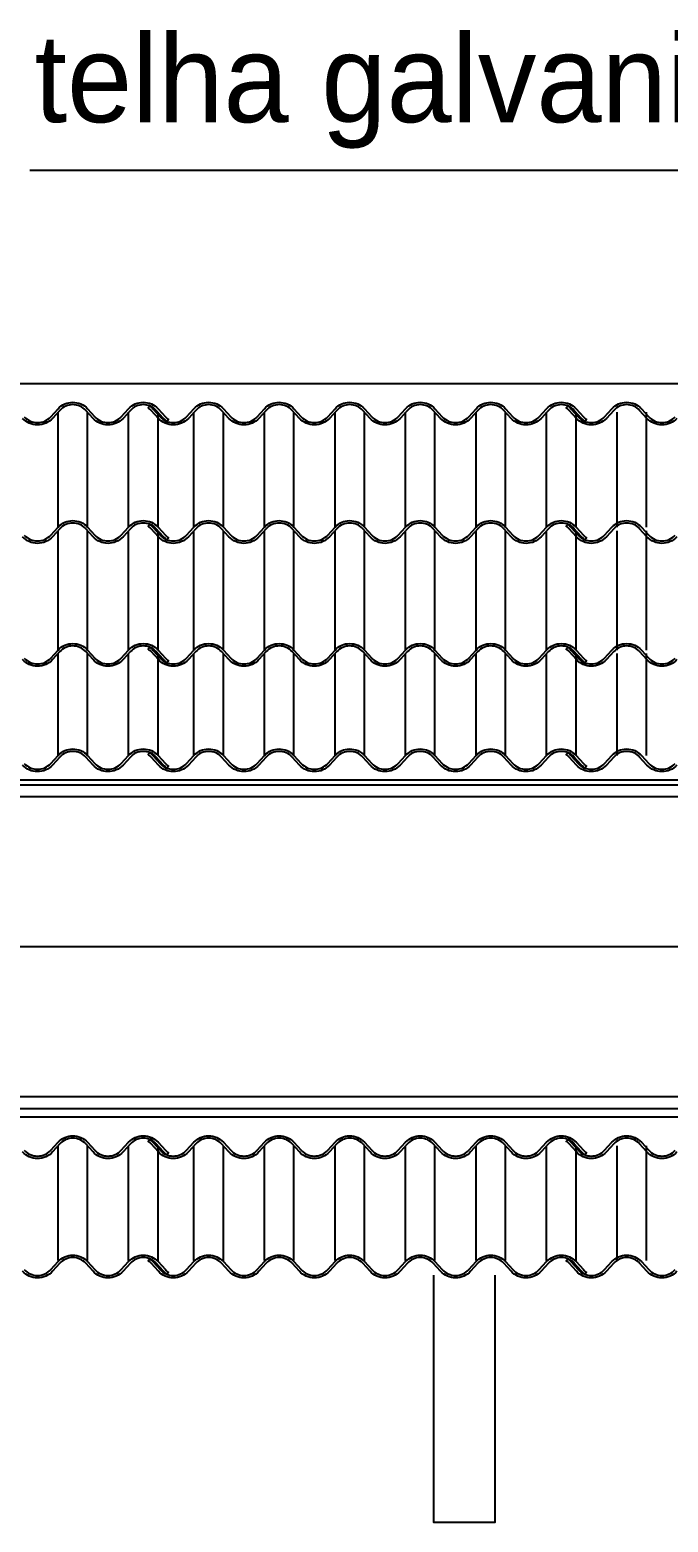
# Model space of a CAD drawing. Extents: x 2282.8 to 2294.5, y 7376.4 to 7380.1.
# Drawn here: x 2284.716 to 2286.317, y 7376.395 to 7380.14 of the extents above; entities that cross this region are included whole.
import ezdxf

# ---------------------------------------------------------------- set-up
doc = ezdxf.new("R2010")
doc.units = 0
doc.header["$MEASUREMENT"] = 0
for name, color, linetype in [('fina', 1, 'CONTINUOUS'), ('média', 2, 'CONTINUOUS'), ('telhas', 1, 'CONTINUOUS')]:
    doc.layers.add(name, color=color, linetype=linetype)
doc.styles.get("Standard").update_dxf_attribs({"font": 'stylu.ttf'})

msp = doc.modelspace()

# ---------------------------------------------------------------- linework, layer by layer
at = {"layer": 'fina'}
for p, q in [((2284.7158, 7379.7884), (2289.0597, 7379.7884)), ((2294.4794, 7379.252), (2282.9186, 7379.252)), ((2294.4794, 7378.257), (2282.9186, 7378.257)), ((2288.5486, 7377.8392), (2283.0486, 7377.8392)), ((2294.4794, 7377.4111), (2282.9186, 7377.4111)), ((2294.4794, 7377.4111), (2282.9186, 7377.4111))]:
    msp.add_line(p, q, dxfattribs=at)
msp.add_lwpolyline([(2288.5486, 7378.215), (2283.0486, 7378.215), (2283.0486, 7377.4634), (2288.5486, 7377.4634)], close=True, dxfattribs=at)
at = {"layer": 'fina', "color": 2}
msp.add_lwpolyline([(2285.7286, 7377.0151), (2285.7286, 7376.395), (2285.8831, 7376.395), (2285.8831, 7377.0151)], dxfattribs=at)
at = {"layer": 'média'}
msp.add_lwpolyline([(2288.5786, 7378.245), (2283.0186, 7378.245), (2283.0186, 7377.4334), (2288.5786, 7377.4334)], close=True, dxfattribs=at)
at = {"layer": 'telhas'}
for p, q in [((2284.7866, 7378.8922), (2284.7866, 7379.1805)), ((2284.8604, 7378.8922), (2284.8604, 7379.1805)), ((2284.9636, 7378.8922), (2284.9636, 7379.1805)), ((2285.0374, 7378.8922), (2285.0374, 7379.1805)), ((2285.1274, 7378.8922), (2285.1274, 7379.1805)), ((2285.2012, 7378.8922), (2285.2012, 7379.1805)), ((2285.3044, 7378.8922), (2285.3044, 7379.1805)), ((2285.3782, 7378.8922), (2285.3782, 7379.1805)), ((2285.4814, 7378.8922), (2285.4814, 7379.1805)), ((2285.5552, 7378.8922), (2285.5552, 7379.1805)), ((2285.6584, 7378.8922), (2285.6584, 7379.1805)), ((2285.7322, 7378.8922), (2285.7322, 7379.1805)), ((2285.8354, 7378.8922), (2285.8354, 7379.1805)), ((2285.9092, 7378.8922), (2285.9092, 7379.1805)), ((2286.0124, 7378.8922), (2286.0124, 7379.1805)), ((2286.0862, 7378.8922), (2286.0862, 7379.1805)), ((2286.1894, 7378.8922), (2286.1894, 7379.1805)), ((2286.2632, 7378.8922), (2286.2632, 7379.1805)), ((2284.7866, 7378.5837), (2284.7866, 7378.8833)), ((2284.8604, 7378.5837), (2284.8604, 7378.8833)), ((2284.9636, 7378.5837), (2284.9636, 7378.8833)), ((2285.0374, 7378.5837), (2285.0374, 7378.8833)), ((2285.1274, 7378.5837), (2285.1274, 7378.8833)), ((2285.2012, 7378.5837), (2285.2012, 7378.8833)), ((2285.3044, 7378.5837), (2285.3044, 7378.8833)), ((2285.3782, 7378.5837), (2285.3782, 7378.8833)), ((2285.4814, 7378.5837), (2285.4814, 7378.8833)), ((2285.5552, 7378.5837), (2285.5552, 7378.8833)), ((2285.6584, 7378.5837), (2285.6584, 7378.8833)), ((2285.7322, 7378.5837), (2285.7322, 7378.8833)), ((2285.8354, 7378.5837), (2285.8354, 7378.8833)), ((2285.9092, 7378.5837), (2285.9092, 7378.8833)), ((2286.0124, 7378.5837), (2286.0124, 7378.8833)), ((2286.0862, 7378.5837), (2286.0862, 7378.8833)), ((2286.1894, 7378.5837), (2286.1894, 7378.8833)), ((2286.2632, 7378.5837), (2286.2632, 7378.8833)), ((2284.7866, 7378.3192), (2284.7866, 7378.5748)), ((2284.8604, 7378.3192), (2284.8604, 7378.5748)), ((2284.9636, 7378.3192), (2284.9636, 7378.5748)), ((2285.0374, 7378.3192), (2285.0374, 7378.5748)), ((2285.1274, 7378.3192), (2285.1274, 7378.5748)), ((2285.2012, 7378.3192), (2285.2012, 7378.5748)), ((2285.3044, 7378.3192), (2285.3044, 7378.5748)), ((2285.3782, 7378.3192), (2285.3782, 7378.5748)), ((2285.4814, 7378.3192), (2285.4814, 7378.5748)), ((2285.5552, 7378.3192), (2285.5552, 7378.5748)), ((2285.6584, 7378.3192), (2285.6584, 7378.5748)), ((2285.7322, 7378.3192), (2285.7322, 7378.5748)), ((2285.8354, 7378.3192), (2285.8354, 7378.5748)), ((2285.9092, 7378.3192), (2285.9092, 7378.5748)), ((2286.0124, 7378.3192), (2286.0124, 7378.5748)), ((2286.0862, 7378.3192), (2286.0862, 7378.5748)), ((2286.1894, 7378.3192), (2286.1894, 7378.5748)), ((2286.2632, 7378.3192), (2286.2632, 7378.5748)), ((2284.7866, 7377.0513), (2284.7866, 7377.3396)), ((2284.8604, 7377.0513), (2284.8604, 7377.3396)), ((2284.9636, 7377.0513), (2284.9636, 7377.3396)), ((2285.0374, 7377.0513), (2285.0374, 7377.3396)), ((2285.1274, 7377.0513), (2285.1274, 7377.3396)), ((2285.2012, 7377.0513), (2285.2012, 7377.3396)), ((2285.3044, 7377.0513), (2285.3044, 7377.3396)), ((2285.3782, 7377.0513), (2285.3782, 7377.3396)), ((2285.4814, 7377.0513), (2285.4814, 7377.3396)), ((2285.5552, 7377.0513), (2285.5552, 7377.3396)), ((2285.6584, 7377.0513), (2285.6584, 7377.3396)), ((2285.7322, 7377.0513), (2285.7322, 7377.3396)), ((2285.8354, 7377.0513), (2285.8354, 7377.3396)), ((2285.9092, 7377.0513), (2285.9092, 7377.3396)), ((2286.0124, 7377.0513), (2286.0124, 7377.3396)), ((2286.0862, 7377.0513), (2286.0862, 7377.3396)), ((2286.1894, 7377.0513), (2286.1894, 7377.3396)), ((2286.2632, 7377.0513), (2286.2632, 7377.3396))]:
    msp.add_line(p, q, dxfattribs=at)
for points in [[(2284.7018, 7379.1692, 0.210516), (2284.735, 7379.1546, 0.210516), (2284.7682, 7379.1692), (2284.7866, 7379.1894, -0.210516), (2284.8235, 7379.2056, -0.210516), (2284.8604, 7379.1894), (2284.8788, 7379.1692, 0.210516), (2284.912, 7379.1546, 0.210516), (2284.9452, 7379.1692), (2284.9636, 7379.1894, -0.210516), (2285.0005, 7379.2056, -0.210516), (2285.0374, 7379.1894), (2285.0558, 7379.1692, 0.056934), (2285.0635, 7379.1625), (2285.0601, 7379.1576, -0.056934), (2285.0513, 7379.1652), (2285.0329, 7379.1853, 0.210516), (2285.0005, 7379.1996, 0.210516), (2284.968, 7379.1853), (2284.9496, 7379.1652, -0.210516), (2284.912, 7379.1486, -0.210516), (2284.8743, 7379.1652), (2284.8559, 7379.1853, 0.210516), (2284.8235, 7379.1996, 0.210516), (2284.791, 7379.1853), (2284.7726, 7379.1652, -0.210516), (2284.735, 7379.1486, -0.210516), (2284.6973, 7379.1652)], [(2286.3393, 7379.1652, -0.210516), (2286.3017, 7379.1486, -0.210516), (2286.2641, 7379.1652), (2286.2457, 7379.1853, 0.210516), (2286.2132, 7379.1996, 0.210516), (2286.1807, 7379.1853), (2286.1623, 7379.1652, -0.210516), (2286.1247, 7379.1486, -0.210516), (2286.0871, 7379.1652), (2286.0687, 7379.1853, 0.052993), (2286.0617, 7379.1915), (2286.0652, 7379.1964, -0.052993), (2286.0731, 7379.1894), (2286.0915, 7379.1692, 0.210516), (2286.1247, 7379.1546, 0.210516), (2286.1579, 7379.1692), (2286.1763, 7379.1894, -0.210516), (2286.2132, 7379.2056, -0.210516), (2286.2501, 7379.1894), (2286.2685, 7379.1692, 0.210516), (2286.3017, 7379.1546, 0.210516), (2286.3349, 7379.1692)], [(2284.7018, 7378.8721, 0.210516), (2284.735, 7378.8575, 0.210516), (2284.7682, 7378.8721), (2284.7866, 7378.8922, -0.210516), (2284.8235, 7378.9085, -0.210516), (2284.8604, 7378.8922), (2284.8788, 7378.8721, 0.210516), (2284.912, 7378.8575, 0.210516), (2284.9452, 7378.8721), (2284.9636, 7378.8922, -0.210516), (2285.0005, 7378.9085, -0.210516), (2285.0374, 7378.8922), (2285.0558, 7378.8721, 0.056934), (2285.0635, 7378.8654), (2285.0601, 7378.8604, -0.056934), (2285.0513, 7378.868), (2285.0329, 7378.8882, 0.210516), (2285.0005, 7378.9025, 0.210516), (2284.968, 7378.8882), (2284.9496, 7378.868, -0.210516), (2284.912, 7378.8515, -0.210516), (2284.8743, 7378.868), (2284.8559, 7378.8882, 0.210516), (2284.8235, 7378.9025, 0.210516), (2284.791, 7378.8882), (2284.7726, 7378.868, -0.210516), (2284.735, 7378.8515, -0.210516), (2284.6973, 7378.868)], [(2286.3393, 7378.868, -0.210516), (2286.3017, 7378.8515, -0.210516), (2286.2641, 7378.868), (2286.2457, 7378.8882, 0.210516), (2286.2132, 7378.9025, 0.210516), (2286.1807, 7378.8882), (2286.1623, 7378.868, -0.210516), (2286.1247, 7378.8515, -0.210516), (2286.0871, 7378.868), (2286.0687, 7378.8882, 0.052993), (2286.0617, 7378.8943), (2286.0652, 7378.8992, -0.052993), (2286.0731, 7378.8922), (2286.0915, 7378.8721, 0.210516), (2286.1247, 7378.8575, 0.210516), (2286.1579, 7378.8721), (2286.1763, 7378.8922, -0.210516), (2286.2132, 7378.9085, -0.210516), (2286.2501, 7378.8922), (2286.2685, 7378.8721, 0.210516), (2286.3017, 7378.8575, 0.210516), (2286.3349, 7378.8721)], [(2284.7018, 7378.5636, 0.210516), (2284.735, 7378.549, 0.210516), (2284.7682, 7378.5636), (2284.7866, 7378.5837, -0.210516), (2284.8235, 7378.6, -0.210516), (2284.8604, 7378.5837), (2284.8788, 7378.5636, 0.210516), (2284.912, 7378.549, 0.210516), (2284.9452, 7378.5636), (2284.9636, 7378.5837, -0.210516), (2285.0005, 7378.6, -0.210516), (2285.0374, 7378.5837), (2285.0558, 7378.5636, 0.056934), (2285.0635, 7378.5569), (2285.0601, 7378.552, -0.056934), (2285.0513, 7378.5596), (2285.0329, 7378.5797, 0.210516), (2285.0005, 7378.594, 0.210516), (2284.968, 7378.5797), (2284.9496, 7378.5596, -0.210516), (2284.912, 7378.543, -0.210516), (2284.8743, 7378.5596), (2284.8559, 7378.5797, 0.210516), (2284.8235, 7378.594, 0.210516), (2284.791, 7378.5797), (2284.7726, 7378.5596, -0.210516), (2284.735, 7378.543, -0.210516), (2284.6973, 7378.5596)], [(2286.3393, 7378.5596, -0.210516), (2286.3017, 7378.543, -0.210516), (2286.2641, 7378.5596), (2286.2457, 7378.5797, 0.210516), (2286.2132, 7378.594, 0.210516), (2286.1807, 7378.5797), (2286.1623, 7378.5596, -0.210516), (2286.1247, 7378.543, -0.210516), (2286.0871, 7378.5596), (2286.0687, 7378.5797, 0.052993), (2286.0617, 7378.5858), (2286.0652, 7378.5907, -0.052993), (2286.0731, 7378.5837), (2286.0915, 7378.5636, 0.210516), (2286.1247, 7378.549, 0.210516), (2286.1579, 7378.5636), (2286.1763, 7378.5837, -0.210516), (2286.2132, 7378.6, -0.210516), (2286.2501, 7378.5837), (2286.2685, 7378.5636, 0.210516), (2286.3017, 7378.549, 0.210516), (2286.3349, 7378.5636)], [(2284.7018, 7378.2991, 0.210516), (2284.735, 7378.2845, 0.210516), (2284.7682, 7378.2991), (2284.7866, 7378.3192, -0.210516), (2284.8235, 7378.3355, -0.210516), (2284.8604, 7378.3192), (2284.8788, 7378.2991, 0.210516), (2284.912, 7378.2845, 0.210516), (2284.9452, 7378.2991), (2284.9636, 7378.3192, -0.210516), (2285.0005, 7378.3355, -0.210516), (2285.0374, 7378.3192), (2285.0558, 7378.2991, 0.056934), (2285.0635, 7378.2924), (2285.0601, 7378.2874, -0.056934), (2285.0513, 7378.295), (2285.0329, 7378.3152, 0.210516), (2285.0005, 7378.3295, 0.210516), (2284.968, 7378.3152), (2284.9496, 7378.295, -0.210516), (2284.912, 7378.2785, -0.210516), (2284.8743, 7378.295), (2284.8559, 7378.3152, 0.210516), (2284.8235, 7378.3295, 0.210516), (2284.791, 7378.3152), (2284.7726, 7378.295, -0.210516), (2284.735, 7378.2785, -0.210516), (2284.6973, 7378.295)], [(2286.3393, 7378.295, -0.210516), (2286.3017, 7378.2785, -0.210516), (2286.2641, 7378.295), (2286.2457, 7378.3152, 0.210516), (2286.2132, 7378.3295, 0.210516), (2286.1807, 7378.3152), (2286.1623, 7378.295, -0.210516), (2286.1247, 7378.2785, -0.210516), (2286.0871, 7378.295), (2286.0687, 7378.3152, 0.052993), (2286.0617, 7378.3213), (2286.0652, 7378.3262, -0.052993), (2286.0731, 7378.3192), (2286.0915, 7378.2991, 0.210516), (2286.1247, 7378.2845, 0.210516), (2286.1579, 7378.2991), (2286.1763, 7378.3192, -0.210516), (2286.2132, 7378.3355, -0.210516), (2286.2501, 7378.3192), (2286.2685, 7378.2991, 0.210516), (2286.3017, 7378.2845, 0.210516), (2286.3349, 7378.2991)], [(2284.7018, 7377.3284, 0.210516), (2284.735, 7377.3137, 0.210516), (2284.7682, 7377.3284), (2284.7866, 7377.3485, -0.210516), (2284.8235, 7377.3647, -0.210516), (2284.8604, 7377.3485), (2284.8788, 7377.3284, 0.210516), (2284.912, 7377.3137, 0.210516), (2284.9452, 7377.3284), (2284.9636, 7377.3485, -0.210516), (2285.0005, 7377.3647, -0.210516), (2285.0374, 7377.3485), (2285.0558, 7377.3284, 0.056934), (2285.0635, 7377.3217), (2285.0601, 7377.3167, -0.056934), (2285.0513, 7377.3243), (2285.0329, 7377.3444, 0.210516), (2285.0005, 7377.3587, 0.210516), (2284.968, 7377.3444), (2284.9496, 7377.3243, -0.210516), (2284.912, 7377.3077, -0.210516), (2284.8743, 7377.3243), (2284.8559, 7377.3444, 0.210516), (2284.8235, 7377.3587, 0.210516), (2284.791, 7377.3444), (2284.7726, 7377.3243, -0.210516), (2284.735, 7377.3077, -0.210516), (2284.6973, 7377.3243)], [(2284.7018, 7377.3284, 0.210516), (2284.735, 7377.3137, 0.210516), (2284.7682, 7377.3284), (2284.7866, 7377.3485, -0.210516), (2284.8235, 7377.3647, -0.210516), (2284.8604, 7377.3485), (2284.8788, 7377.3284, 0.210516), (2284.912, 7377.3137, 0.210516), (2284.9452, 7377.3284), (2284.9636, 7377.3485, -0.210516), (2285.0005, 7377.3647, -0.210516), (2285.0374, 7377.3485), (2285.0558, 7377.3284, 0.056934), (2285.0635, 7377.3217), (2285.0601, 7377.3167, -0.056934), (2285.0513, 7377.3243), (2285.0329, 7377.3444, 0.210516), (2285.0005, 7377.3587, 0.210516), (2284.968, 7377.3444), (2284.9496, 7377.3243, -0.210516), (2284.912, 7377.3077, -0.210516), (2284.8743, 7377.3243), (2284.8559, 7377.3444, 0.210516), (2284.8235, 7377.3587, 0.210516), (2284.791, 7377.3444), (2284.7726, 7377.3243, -0.210516), (2284.735, 7377.3077, -0.210516), (2284.6973, 7377.3243)], [(2286.3393, 7377.3243, -0.210516), (2286.3017, 7377.3077, -0.210516), (2286.2641, 7377.3243), (2286.2457, 7377.3444, 0.210516), (2286.2132, 7377.3587, 0.210516), (2286.1807, 7377.3444), (2286.1623, 7377.3243, -0.210516), (2286.1247, 7377.3077, -0.210516), (2286.0871, 7377.3243), (2286.0687, 7377.3444, 0.052993), (2286.0617, 7377.3506), (2286.0652, 7377.3555, -0.052993), (2286.0731, 7377.3485), (2286.0915, 7377.3284, 0.210516), (2286.1247, 7377.3137, 0.210516), (2286.1579, 7377.3284), (2286.1763, 7377.3485, -0.210516), (2286.2132, 7377.3647, -0.210516), (2286.2501, 7377.3485), (2286.2685, 7377.3284, 0.210516), (2286.3017, 7377.3137, 0.210516), (2286.3349, 7377.3284)], [(2286.3393, 7377.3243, -0.210516), (2286.3017, 7377.3077, -0.210516), (2286.2641, 7377.3243), (2286.2457, 7377.3444, 0.210516), (2286.2132, 7377.3587, 0.210516), (2286.1807, 7377.3444), (2286.1623, 7377.3243, -0.210516), (2286.1247, 7377.3077, -0.210516), (2286.0871, 7377.3243), (2286.0687, 7377.3444, 0.052993), (2286.0617, 7377.3506), (2286.0652, 7377.3555, -0.052993), (2286.0731, 7377.3485), (2286.0915, 7377.3284, 0.210516), (2286.1247, 7377.3137, 0.210516), (2286.1579, 7377.3284), (2286.1763, 7377.3485, -0.210516), (2286.2132, 7377.3647, -0.210516), (2286.2501, 7377.3485), (2286.2685, 7377.3284, 0.210516), (2286.3017, 7377.3137, 0.210516), (2286.3349, 7377.3284)]]:
    msp.add_lwpolyline(points, format="xyb", dxfattribs=at)
for points in [[(2286.1002, 7379.1652), (2286.0818, 7379.1853, 0.210516), (2286.0493, 7379.1996, 0.210516), (2286.0169, 7379.1853), (2285.9985, 7379.1652, -0.210516), (2285.9608, 7379.1486, -0.210516), (2285.9232, 7379.1652), (2285.9048, 7379.1853, 0.210516), (2285.8723, 7379.1996, 0.210516), (2285.8399, 7379.1853), (2285.8215, 7379.1652, -0.210516), (2285.7838, 7379.1486, -0.210516), (2285.7462, 7379.1652), (2285.7278, 7379.1853, 0.210516), (2285.6953, 7379.1996, 0.210516), (2285.6629, 7379.1853), (2285.6445, 7379.1652, -0.210516), (2285.6068, 7379.1486, -0.210516), (2285.5692, 7379.1652), (2285.5508, 7379.1853, 0.210516), (2285.5183, 7379.1996, 0.210516), (2285.4859, 7379.1853), (2285.4675, 7379.1652, -0.210516), (2285.4298, 7379.1486, -0.210516), (2285.3922, 7379.1652), (2285.3738, 7379.1853, 0.210516), (2285.3413, 7379.1996, 0.210516), (2285.3089, 7379.1853), (2285.2905, 7379.1652, -0.210516), (2285.2528, 7379.1486, -0.210516), (2285.2152, 7379.1652), (2285.1968, 7379.1853, 0.210516), (2285.1643, 7379.1996, 0.210516), (2285.1319, 7379.1853), (2285.1135, 7379.1652, -0.210516), (2285.0758, 7379.1486, -0.210516), (2285.0382, 7379.1652), (2285.0198, 7379.1853, 0.052993), (2285.0128, 7379.1915), (2285.0163, 7379.1964, -0.052993), (2285.0242, 7379.1894), (2285.0426, 7379.1692, 0.210516), (2285.0758, 7379.1546, 0.210516), (2285.109, 7379.1692), (2285.1274, 7379.1894, -0.210516), (2285.1643, 7379.2056, -0.210516), (2285.2012, 7379.1894), (2285.2196, 7379.1692, 0.210516), (2285.2528, 7379.1546, 0.210516), (2285.286, 7379.1692), (2285.3044, 7379.1894, -0.210516), (2285.3413, 7379.2056, -0.210516), (2285.3782, 7379.1894), (2285.3966, 7379.1692, 0.210516), (2285.4298, 7379.1546, 0.210516), (2285.463, 7379.1692), (2285.4814, 7379.1894, -0.210516), (2285.5183, 7379.2056, -0.210516), (2285.5552, 7379.1894), (2285.5736, 7379.1692, 0.210516), (2285.6068, 7379.1546, 0.210516), (2285.64, 7379.1692), (2285.6584, 7379.1894, -0.210516), (2285.6953, 7379.2056, -0.210516), (2285.7322, 7379.1894), (2285.7506, 7379.1692, 0.210516), (2285.7838, 7379.1546, 0.210516), (2285.817, 7379.1692), (2285.8354, 7379.1894, -0.210516), (2285.8723, 7379.2056, -0.210516), (2285.9092, 7379.1894), (2285.9276, 7379.1692, 0.210516), (2285.9608, 7379.1546, 0.210516), (2285.994, 7379.1692), (2286.0124, 7379.1894, -0.210516), (2286.0493, 7379.2056, -0.210516), (2286.0862, 7379.1894), (2286.1046, 7379.1692, 0.056934), (2286.1123, 7379.1625), (2286.1089, 7379.1576, -0.056934)], [(2286.1002, 7378.868), (2286.0818, 7378.8882, 0.210516), (2286.0493, 7378.9025, 0.210516), (2286.0169, 7378.8882), (2285.9985, 7378.868, -0.210516), (2285.9608, 7378.8515, -0.210516), (2285.9232, 7378.868), (2285.9048, 7378.8882, 0.210516), (2285.8723, 7378.9025, 0.210516), (2285.8399, 7378.8882), (2285.8215, 7378.868, -0.210516), (2285.7838, 7378.8515, -0.210516), (2285.7462, 7378.868), (2285.7278, 7378.8882, 0.210516), (2285.6953, 7378.9025, 0.210516), (2285.6629, 7378.8882), (2285.6445, 7378.868, -0.210516), (2285.6068, 7378.8515, -0.210516), (2285.5692, 7378.868), (2285.5508, 7378.8882, 0.210516), (2285.5183, 7378.9025, 0.210516), (2285.4859, 7378.8882), (2285.4675, 7378.868, -0.210516), (2285.4298, 7378.8515, -0.210516), (2285.3922, 7378.868), (2285.3738, 7378.8882, 0.210516), (2285.3413, 7378.9025, 0.210516), (2285.3089, 7378.8882), (2285.2905, 7378.868, -0.210516), (2285.2528, 7378.8515, -0.210516), (2285.2152, 7378.868), (2285.1968, 7378.8882, 0.210516), (2285.1643, 7378.9025, 0.210516), (2285.1319, 7378.8882), (2285.1135, 7378.868, -0.210516), (2285.0758, 7378.8515, -0.210516), (2285.0382, 7378.868), (2285.0198, 7378.8882, 0.052993), (2285.0128, 7378.8943), (2285.0163, 7378.8992, -0.052993), (2285.0242, 7378.8922), (2285.0426, 7378.8721, 0.210516), (2285.0758, 7378.8575, 0.210516), (2285.109, 7378.8721), (2285.1274, 7378.8922, -0.210516), (2285.1643, 7378.9085, -0.210516), (2285.2012, 7378.8922), (2285.2196, 7378.8721, 0.210516), (2285.2528, 7378.8575, 0.210516), (2285.286, 7378.8721), (2285.3044, 7378.8922, -0.210516), (2285.3413, 7378.9085, -0.210516), (2285.3782, 7378.8922), (2285.3966, 7378.8721, 0.210516), (2285.4298, 7378.8575, 0.210516), (2285.463, 7378.8721), (2285.4814, 7378.8922, -0.210516), (2285.5183, 7378.9085, -0.210516), (2285.5552, 7378.8922), (2285.5736, 7378.8721, 0.210516), (2285.6068, 7378.8575, 0.210516), (2285.64, 7378.8721), (2285.6584, 7378.8922, -0.210516), (2285.6953, 7378.9085, -0.210516), (2285.7322, 7378.8922), (2285.7506, 7378.8721, 0.210516), (2285.7838, 7378.8575, 0.210516), (2285.817, 7378.8721), (2285.8354, 7378.8922, -0.210516), (2285.8723, 7378.9085, -0.210516), (2285.9092, 7378.8922), (2285.9276, 7378.8721, 0.210516), (2285.9608, 7378.8575, 0.210516), (2285.994, 7378.8721), (2286.0124, 7378.8922, -0.210516), (2286.0493, 7378.9085, -0.210516), (2286.0862, 7378.8922), (2286.1046, 7378.8721, 0.056934), (2286.1123, 7378.8654), (2286.1089, 7378.8604, -0.056934)], [(2286.1002, 7378.5596), (2286.0818, 7378.5797, 0.210516), (2286.0493, 7378.594, 0.210516), (2286.0169, 7378.5797), (2285.9985, 7378.5596, -0.210516), (2285.9608, 7378.543, -0.210516), (2285.9232, 7378.5596), (2285.9048, 7378.5797, 0.210516), (2285.8723, 7378.594, 0.210516), (2285.8399, 7378.5797), (2285.8215, 7378.5596, -0.210516), (2285.7838, 7378.543, -0.210516), (2285.7462, 7378.5596), (2285.7278, 7378.5797, 0.210516), (2285.6953, 7378.594, 0.210516), (2285.6629, 7378.5797), (2285.6445, 7378.5596, -0.210516), (2285.6068, 7378.543, -0.210516), (2285.5692, 7378.5596), (2285.5508, 7378.5797, 0.210516), (2285.5183, 7378.594, 0.210516), (2285.4859, 7378.5797), (2285.4675, 7378.5596, -0.210516), (2285.4298, 7378.543, -0.210516), (2285.3922, 7378.5596), (2285.3738, 7378.5797, 0.210516), (2285.3413, 7378.594, 0.210516), (2285.3089, 7378.5797), (2285.2905, 7378.5596, -0.210516), (2285.2528, 7378.543, -0.210516), (2285.2152, 7378.5596), (2285.1968, 7378.5797, 0.210516), (2285.1643, 7378.594, 0.210516), (2285.1319, 7378.5797), (2285.1135, 7378.5596, -0.210516), (2285.0758, 7378.543, -0.210516), (2285.0382, 7378.5596), (2285.0198, 7378.5797, 0.052993), (2285.0128, 7378.5858), (2285.0163, 7378.5907, -0.052993), (2285.0242, 7378.5837), (2285.0426, 7378.5636, 0.210516), (2285.0758, 7378.549, 0.210516), (2285.109, 7378.5636), (2285.1274, 7378.5837, -0.210516), (2285.1643, 7378.6, -0.210516), (2285.2012, 7378.5837), (2285.2196, 7378.5636, 0.210516), (2285.2528, 7378.549, 0.210516), (2285.286, 7378.5636), (2285.3044, 7378.5837, -0.210516), (2285.3413, 7378.6, -0.210516), (2285.3782, 7378.5837), (2285.3966, 7378.5636, 0.210516), (2285.4298, 7378.549, 0.210516), (2285.463, 7378.5636), (2285.4814, 7378.5837, -0.210516), (2285.5183, 7378.6, -0.210516), (2285.5552, 7378.5837), (2285.5736, 7378.5636, 0.210516), (2285.6068, 7378.549, 0.210516), (2285.64, 7378.5636), (2285.6584, 7378.5837, -0.210516), (2285.6953, 7378.6, -0.210516), (2285.7322, 7378.5837), (2285.7506, 7378.5636, 0.210516), (2285.7838, 7378.549, 0.210516), (2285.817, 7378.5636), (2285.8354, 7378.5837, -0.210516), (2285.8723, 7378.6, -0.210516), (2285.9092, 7378.5837), (2285.9276, 7378.5636, 0.210516), (2285.9608, 7378.549, 0.210516), (2285.994, 7378.5636), (2286.0124, 7378.5837, -0.210516), (2286.0493, 7378.6, -0.210516), (2286.0862, 7378.5837), (2286.1046, 7378.5636, 0.056934), (2286.1123, 7378.5569), (2286.1089, 7378.552, -0.056934)], [(2286.1002, 7378.295), (2286.0818, 7378.3152, 0.210516), (2286.0493, 7378.3295, 0.210516), (2286.0169, 7378.3152), (2285.9985, 7378.295, -0.210516), (2285.9608, 7378.2785, -0.210516), (2285.9232, 7378.295), (2285.9048, 7378.3152, 0.210516), (2285.8723, 7378.3295, 0.210516), (2285.8399, 7378.3152), (2285.8215, 7378.295, -0.210516), (2285.7838, 7378.2785, -0.210516), (2285.7462, 7378.295), (2285.7278, 7378.3152, 0.210516), (2285.6953, 7378.3295, 0.210516), (2285.6629, 7378.3152), (2285.6445, 7378.295, -0.210516), (2285.6068, 7378.2785, -0.210516), (2285.5692, 7378.295), (2285.5508, 7378.3152, 0.210516), (2285.5183, 7378.3295, 0.210516), (2285.4859, 7378.3152), (2285.4675, 7378.295, -0.210516), (2285.4298, 7378.2785, -0.210516), (2285.3922, 7378.295), (2285.3738, 7378.3152, 0.210516), (2285.3413, 7378.3295, 0.210516), (2285.3089, 7378.3152), (2285.2905, 7378.295, -0.210516), (2285.2528, 7378.2785, -0.210516), (2285.2152, 7378.295), (2285.1968, 7378.3152, 0.210516), (2285.1643, 7378.3295, 0.210516), (2285.1319, 7378.3152), (2285.1135, 7378.295, -0.210516), (2285.0758, 7378.2785, -0.210516), (2285.0382, 7378.295), (2285.0198, 7378.3152, 0.052993), (2285.0128, 7378.3213), (2285.0163, 7378.3262, -0.052993), (2285.0242, 7378.3192), (2285.0426, 7378.2991, 0.210516), (2285.0758, 7378.2845, 0.210516), (2285.109, 7378.2991), (2285.1274, 7378.3192, -0.210516), (2285.1643, 7378.3355, -0.210516), (2285.2012, 7378.3192), (2285.2196, 7378.2991, 0.210516), (2285.2528, 7378.2845, 0.210516), (2285.286, 7378.2991), (2285.3044, 7378.3192, -0.210516), (2285.3413, 7378.3355, -0.210516), (2285.3782, 7378.3192), (2285.3966, 7378.2991, 0.210516), (2285.4298, 7378.2845, 0.210516), (2285.463, 7378.2991), (2285.4814, 7378.3192, -0.210516), (2285.5183, 7378.3355, -0.210516), (2285.5552, 7378.3192), (2285.5736, 7378.2991, 0.210516), (2285.6068, 7378.2845, 0.210516), (2285.64, 7378.2991), (2285.6584, 7378.3192, -0.210516), (2285.6953, 7378.3355, -0.210516), (2285.7322, 7378.3192), (2285.7506, 7378.2991, 0.210516), (2285.7838, 7378.2845, 0.210516), (2285.817, 7378.2991), (2285.8354, 7378.3192, -0.210516), (2285.8723, 7378.3355, -0.210516), (2285.9092, 7378.3192), (2285.9276, 7378.2991, 0.210516), (2285.9608, 7378.2845, 0.210516), (2285.994, 7378.2991), (2286.0124, 7378.3192, -0.210516), (2286.0493, 7378.3355, -0.210516), (2286.0862, 7378.3192), (2286.1046, 7378.2991, 0.056934), (2286.1123, 7378.2924), (2286.1089, 7378.2874, -0.056934)], [(2286.1002, 7377.3243), (2286.0818, 7377.3444, 0.210516), (2286.0493, 7377.3587, 0.210516), (2286.0169, 7377.3444), (2285.9985, 7377.3243, -0.210516), (2285.9608, 7377.3077, -0.210516), (2285.9232, 7377.3243), (2285.9048, 7377.3444, 0.210516), (2285.8723, 7377.3587, 0.210516), (2285.8399, 7377.3444), (2285.8215, 7377.3243, -0.210516), (2285.7838, 7377.3077, -0.210516), (2285.7462, 7377.3243), (2285.7278, 7377.3444, 0.210516), (2285.6953, 7377.3587, 0.210516), (2285.6629, 7377.3444), (2285.6445, 7377.3243, -0.210516), (2285.6068, 7377.3077, -0.210516), (2285.5692, 7377.3243), (2285.5508, 7377.3444, 0.210516), (2285.5183, 7377.3587, 0.210516), (2285.4859, 7377.3444), (2285.4675, 7377.3243, -0.210516), (2285.4298, 7377.3077, -0.210516), (2285.3922, 7377.3243), (2285.3738, 7377.3444, 0.210516), (2285.3413, 7377.3587, 0.210516), (2285.3089, 7377.3444), (2285.2905, 7377.3243, -0.210516), (2285.2528, 7377.3077, -0.210516), (2285.2152, 7377.3243), (2285.1968, 7377.3444, 0.210516), (2285.1643, 7377.3587, 0.210516), (2285.1319, 7377.3444), (2285.1135, 7377.3243, -0.210516), (2285.0758, 7377.3077, -0.210516), (2285.0382, 7377.3243), (2285.0198, 7377.3444, 0.052993), (2285.0128, 7377.3506), (2285.0163, 7377.3555, -0.052993), (2285.0242, 7377.3485), (2285.0426, 7377.3284, 0.210516), (2285.0758, 7377.3137, 0.210516), (2285.109, 7377.3284), (2285.1274, 7377.3485, -0.210516), (2285.1643, 7377.3647, -0.210516), (2285.2012, 7377.3485), (2285.2196, 7377.3284, 0.210516), (2285.2528, 7377.3137, 0.210516), (2285.286, 7377.3284), (2285.3044, 7377.3485, -0.210516), (2285.3413, 7377.3647, -0.210516), (2285.3782, 7377.3485), (2285.3966, 7377.3284, 0.210516), (2285.4298, 7377.3137, 0.210516), (2285.463, 7377.3284), (2285.4814, 7377.3485, -0.210516), (2285.5183, 7377.3647, -0.210516), (2285.5552, 7377.3485), (2285.5736, 7377.3284, 0.210516), (2285.6068, 7377.3137, 0.210516), (2285.64, 7377.3284), (2285.6584, 7377.3485, -0.210516), (2285.6953, 7377.3647, -0.210516), (2285.7322, 7377.3485), (2285.7506, 7377.3284, 0.210516), (2285.7838, 7377.3137, 0.210516), (2285.817, 7377.3284), (2285.8354, 7377.3485, -0.210516), (2285.8723, 7377.3647, -0.210516), (2285.9092, 7377.3485), (2285.9276, 7377.3284, 0.210516), (2285.9608, 7377.3137, 0.210516), (2285.994, 7377.3284), (2286.0124, 7377.3485, -0.210516), (2286.0493, 7377.3647, -0.210516), (2286.0862, 7377.3485), (2286.1046, 7377.3284, 0.056934), (2286.1123, 7377.3217), (2286.1089, 7377.3167, -0.056934)], [(2286.1002, 7377.3243), (2286.0818, 7377.3444, 0.210516), (2286.0493, 7377.3587, 0.210516), (2286.0169, 7377.3444), (2285.9985, 7377.3243, -0.210516), (2285.9608, 7377.3077, -0.210516), (2285.9232, 7377.3243), (2285.9048, 7377.3444, 0.210516), (2285.8723, 7377.3587, 0.210516), (2285.8399, 7377.3444), (2285.8215, 7377.3243, -0.210516), (2285.7838, 7377.3077, -0.210516), (2285.7462, 7377.3243), (2285.7278, 7377.3444, 0.210516), (2285.6953, 7377.3587, 0.210516), (2285.6629, 7377.3444), (2285.6445, 7377.3243, -0.210516), (2285.6068, 7377.3077, -0.210516), (2285.5692, 7377.3243), (2285.5508, 7377.3444, 0.210516), (2285.5183, 7377.3587, 0.210516), (2285.4859, 7377.3444), (2285.4675, 7377.3243, -0.210516), (2285.4298, 7377.3077, -0.210516), (2285.3922, 7377.3243), (2285.3738, 7377.3444, 0.210516), (2285.3413, 7377.3587, 0.210516), (2285.3089, 7377.3444), (2285.2905, 7377.3243, -0.210516), (2285.2528, 7377.3077, -0.210516), (2285.2152, 7377.3243), (2285.1968, 7377.3444, 0.210516), (2285.1643, 7377.3587, 0.210516), (2285.1319, 7377.3444), (2285.1135, 7377.3243, -0.210516), (2285.0758, 7377.3077, -0.210516), (2285.0382, 7377.3243), (2285.0198, 7377.3444, 0.052993), (2285.0128, 7377.3506), (2285.0163, 7377.3555, -0.052993), (2285.0242, 7377.3485), (2285.0426, 7377.3284, 0.210516), (2285.0758, 7377.3137, 0.210516), (2285.109, 7377.3284), (2285.1274, 7377.3485, -0.210516), (2285.1643, 7377.3647, -0.210516), (2285.2012, 7377.3485), (2285.2196, 7377.3284, 0.210516), (2285.2528, 7377.3137, 0.210516), (2285.286, 7377.3284), (2285.3044, 7377.3485, -0.210516), (2285.3413, 7377.3647, -0.210516), (2285.3782, 7377.3485), (2285.3966, 7377.3284, 0.210516), (2285.4298, 7377.3137, 0.210516), (2285.463, 7377.3284), (2285.4814, 7377.3485, -0.210516), (2285.5183, 7377.3647, -0.210516), (2285.5552, 7377.3485), (2285.5736, 7377.3284, 0.210516), (2285.6068, 7377.3137, 0.210516), (2285.64, 7377.3284), (2285.6584, 7377.3485, -0.210516), (2285.6953, 7377.3647, -0.210516), (2285.7322, 7377.3485), (2285.7506, 7377.3284, 0.210516), (2285.7838, 7377.3137, 0.210516), (2285.817, 7377.3284), (2285.8354, 7377.3485, -0.210516), (2285.8723, 7377.3647, -0.210516), (2285.9092, 7377.3485), (2285.9276, 7377.3284, 0.210516), (2285.9608, 7377.3137, 0.210516), (2285.994, 7377.3284), (2286.0124, 7377.3485, -0.210516), (2286.0493, 7377.3647, -0.210516), (2286.0862, 7377.3485), (2286.1046, 7377.3284, 0.056934), (2286.1123, 7377.3217), (2286.1089, 7377.3167, -0.056934)]]:
    msp.add_lwpolyline(points, format="xyb", close=True, dxfattribs=at)
at = {"layer": 'telhas', "color": 3}
for points in [[(2284.7018, 7377.0287, 0.210516), (2284.735, 7377.0141, 0.210516), (2284.7682, 7377.0287), (2284.7866, 7377.0488, -0.210516), (2284.8235, 7377.0651, -0.210516), (2284.8604, 7377.0488), (2284.8788, 7377.0287, 0.210516), (2284.912, 7377.0141, 0.210516), (2284.9452, 7377.0287), (2284.9636, 7377.0488, -0.210516), (2285.0005, 7377.0651, -0.210516), (2285.0374, 7377.0488), (2285.0558, 7377.0287, 0.056934), (2285.0635, 7377.022), (2285.0601, 7377.017, -0.056934), (2285.0513, 7377.0246), (2285.0329, 7377.0448, 0.210516), (2285.0005, 7377.0591, 0.210516), (2284.968, 7377.0448), (2284.9496, 7377.0246, -0.210516), (2284.912, 7377.0081, -0.210516), (2284.8743, 7377.0246), (2284.8559, 7377.0448, 0.210516), (2284.8235, 7377.0591, 0.210516), (2284.791, 7377.0448), (2284.7726, 7377.0246, -0.210516), (2284.735, 7377.0081, -0.210516), (2284.6973, 7377.0246)], [(2286.3393, 7377.0246, -0.210516), (2286.3017, 7377.0081, -0.210516), (2286.2641, 7377.0246), (2286.2457, 7377.0448, 0.210516), (2286.2132, 7377.0591, 0.210516), (2286.1807, 7377.0448), (2286.1623, 7377.0246, -0.210516), (2286.1247, 7377.0081, -0.210516), (2286.0871, 7377.0246), (2286.0687, 7377.0448, 0.052993), (2286.0617, 7377.0509), (2286.0652, 7377.0558, -0.052993), (2286.0731, 7377.0488), (2286.0915, 7377.0287, 0.210516), (2286.1247, 7377.0141, 0.210516), (2286.1579, 7377.0287), (2286.1763, 7377.0488, -0.210516), (2286.2132, 7377.0651, -0.210516), (2286.2501, 7377.0488), (2286.2685, 7377.0287, 0.210516), (2286.3017, 7377.0141, 0.210516), (2286.3349, 7377.0287)]]:
    msp.add_lwpolyline(points, format="xyb", dxfattribs=at)
msp.add_lwpolyline([(2286.1002, 7377.0246), (2286.0818, 7377.0448, 0.210516), (2286.0493, 7377.0591, 0.210516), (2286.0169, 7377.0448), (2285.9985, 7377.0246, -0.210516), (2285.9608, 7377.0081, -0.210516), (2285.9232, 7377.0246), (2285.9048, 7377.0448, 0.210516), (2285.8723, 7377.0591, 0.210516), (2285.8399, 7377.0448), (2285.8215, 7377.0246, -0.210516), (2285.7838, 7377.0081, -0.210516), (2285.7462, 7377.0246), (2285.7278, 7377.0448, 0.210516), (2285.6953, 7377.0591, 0.210516), (2285.6629, 7377.0448), (2285.6445, 7377.0246, -0.210516), (2285.6068, 7377.0081, -0.210516), (2285.5692, 7377.0246), (2285.5508, 7377.0448, 0.210516), (2285.5183, 7377.0591, 0.210516), (2285.4859, 7377.0448), (2285.4675, 7377.0246, -0.210516), (2285.4298, 7377.0081, -0.210516), (2285.3922, 7377.0246), (2285.3738, 7377.0448, 0.210516), (2285.3413, 7377.0591, 0.210516), (2285.3089, 7377.0448), (2285.2905, 7377.0246, -0.210516), (2285.2528, 7377.0081, -0.210516), (2285.2152, 7377.0246), (2285.1968, 7377.0448, 0.210516), (2285.1643, 7377.0591, 0.210516), (2285.1319, 7377.0448), (2285.1135, 7377.0246, -0.210516), (2285.0758, 7377.0081, -0.210516), (2285.0382, 7377.0246), (2285.0198, 7377.0448, 0.052993), (2285.0128, 7377.0509), (2285.0163, 7377.0558, -0.052993), (2285.0242, 7377.0488), (2285.0426, 7377.0287, 0.210516), (2285.0758, 7377.0141, 0.210516), (2285.109, 7377.0287), (2285.1274, 7377.0488, -0.210516), (2285.1643, 7377.0651, -0.210516), (2285.2012, 7377.0488), (2285.2196, 7377.0287, 0.210516), (2285.2528, 7377.0141, 0.210516), (2285.286, 7377.0287), (2285.3044, 7377.0488, -0.210516), (2285.3413, 7377.0651, -0.210516), (2285.3782, 7377.0488), (2285.3966, 7377.0287, 0.210516), (2285.4298, 7377.0141, 0.210516), (2285.463, 7377.0287), (2285.4814, 7377.0488, -0.210516), (2285.5183, 7377.0651, -0.210516), (2285.5552, 7377.0488), (2285.5736, 7377.0287, 0.210516), (2285.6068, 7377.0141, 0.210516), (2285.64, 7377.0287), (2285.6584, 7377.0488, -0.210516), (2285.6953, 7377.0651, -0.210516), (2285.7322, 7377.0488), (2285.7506, 7377.0287, 0.210516), (2285.7838, 7377.0141, 0.210516), (2285.817, 7377.0287), (2285.8354, 7377.0488, -0.210516), (2285.8723, 7377.0651, -0.210516), (2285.9092, 7377.0488), (2285.9276, 7377.0287, 0.210516), (2285.9608, 7377.0141, 0.210516), (2285.994, 7377.0287), (2286.0124, 7377.0488, -0.210516), (2286.0493, 7377.0651, -0.210516), (2286.0862, 7377.0488), (2286.1046, 7377.0287, 0.056934), (2286.1123, 7377.022), (2286.1089, 7377.017, -0.056934)], format="xyb", close=True, dxfattribs=at)

# ---------------------------------------------------------------- texts
at = {"layer": 'fina', "color": 2}
msp.add_text('telha galvanizada e/ou onduline', height=0.22, dxfattribs=at).set_placement((2284.7273, 7379.9085))

doc.saveas('drawing.dxf')
